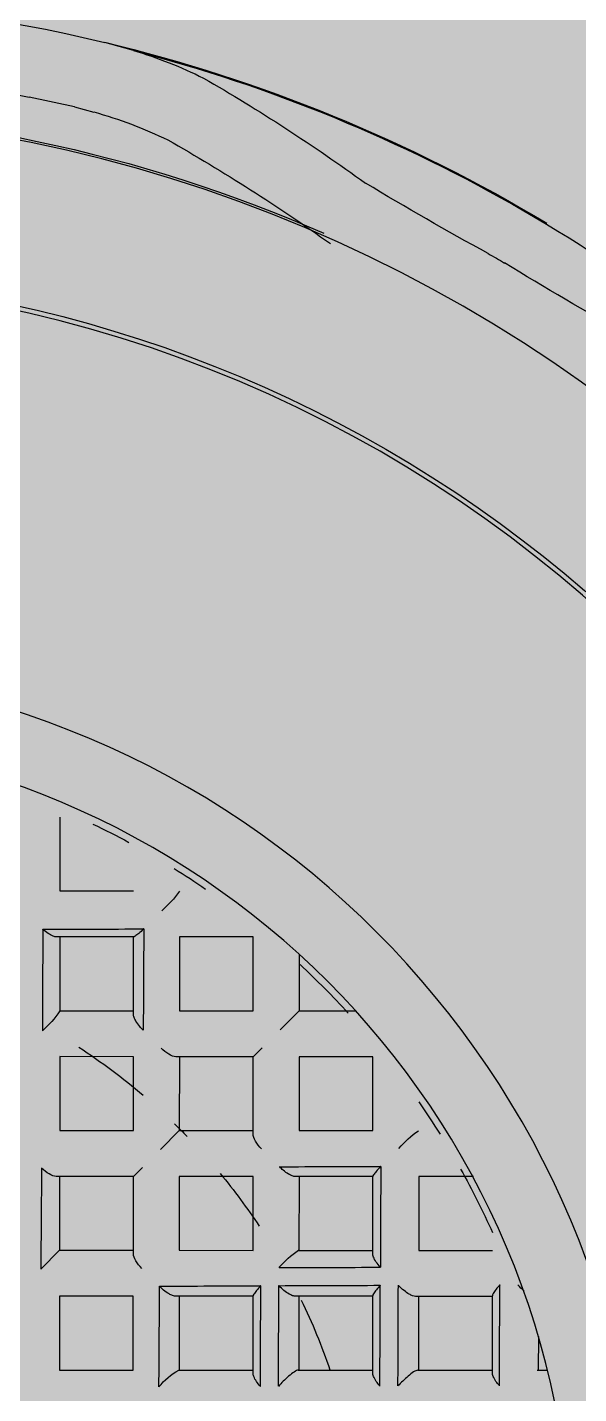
# Model space of a CAD drawing. Header units: millimetres. Extents: x 307301 to 459443, y -2888111 to -2805601.
# Drawn here: x 440035.79 to 440039.63, y -2878158.6 to -2878149.11 of the extents above; entities that cross this region are included whole.
import ezdxf

# ---------------------------------------------------------------- set-up
doc = ezdxf.new("R2010")
doc.units = ezdxf.units.MM
doc.header["$LTSCALE"] = 10
doc.header["$MEASUREMENT"] = 0
for name, color, linetype in [('$DDT_AUDIT_GENERATED_(131)', 7, 'Continuous'), ('$DDT_AUDIT_GENERATED_(159)', 7, 'Continuous'), ('$DDT_AUDIT_GENERATED_(15E)', 7, 'Continuous'), ('$DDT_AUDIT_GENERATED_(224)', 7, 'Continuous'), ('$DDT_AUDIT_GENERATED_(77)', 7, 'Continuous'), ('$DDT_AUDIT_GENERATED_(7E)', 7, 'Continuous'), ('$DDT_AUDIT_GENERATED_(901)', 7, 'Continuous'), ('$DDT_AUDIT_GENERATED_(E33)', 7, 'Continuous'), ('BMA  furniture', 6, 'Continuous'), ('Furniture - Plan', 3, 'Continuous')]:
    doc.layers.add(name, color=color, linetype=linetype)

# ---------------------------------------------------------------- blocks, each defined once
blk = doc.blocks.new('TUFTUFTU')
at = {"layer": 'Furniture - Plan', "ltscale": 0.01}
h = blk.add_hatch(color=250, dxfattribs=at)
h.dxf.hatch_style = 1
h.set_gradient(color1=(51, 51, 51), color2=(105, 105, 105), one_color=1, tint=0.41, name='INVCYLINDER')
edge = h.paths.add_edge_path()
edge.add_arc((1413476.938, -245799), 296.526, 0, 360)
at = {"layer": '$DDT_AUDIT_GENERATED_(131)', "color": 6, "linetype": 'Continuous'}
for start, end in [(205.4253, 208.2256), (211.8503, 214.4429), (222.8171, 227.5499), (235.3841, 238.0761), (240.8701, 245.7889)]:
    blk.add_arc((1413476.938, -245799), 11.517, start, end, dxfattribs=at)
at = {"layer": '$DDT_AUDIT_GENERATED_(159)', "color": 6, "linetype": 'Continuous'}
for start, end in [(213.0563, 220.4118), (224.2969, 225.9025), (230.47, 236.4663), (244.2344, 251.144)]:
    blk.add_arc((1413476.938, -245799), 8.71, start, end, dxfattribs=at)
at = {"layer": '$DDT_AUDIT_GENERATED_(15E)', "color": 3, "linetype": 'Continuous'}
for radius in [295.946, 295.558]:
    blk.add_circle((1413476.938, -245799), radius, dxfattribs=at)
at = {"layer": '$DDT_AUDIT_GENERATED_(224)', "color": 3, "linetype": 'Continuous'}
for radius in [300, 296.526, 296.132]:
    blk.add_circle((1413476.938, -245799), radius, dxfattribs=at)
at = {"layer": '$DDT_AUDIT_GENERATED_(77)', "color": 6, "linetype": 'Continuous'}
for radius in [20.285, 17.962, 12.581]:
    blk.add_circle((1413476.938, -245799), radius, dxfattribs=at)
for radius, start, end in [(18.03, 345.0261, 285.0261), (20.323, 180.0261, 203.6723)]:
    blk.add_arc((1413476.938, -245799), radius, start, end, dxfattribs=at)
at = {"layer": '$DDT_AUDIT_GENERATED_(7E)', "color": 6, "linetype": 'Continuous'}
for p, q in [((1413456.567, -245803.689), (1413456.433, -245803.061)), ((1413455.55, -245803.571), (1413455.672, -245804.11)), ((1413456.567, -245803.689), (1413456.64, -245803.958)), ((1413455.784, -245804.509), (1413455.672, -245804.11))]:
    blk.add_line(p, q, dxfattribs=at)
for radius in [62.905, 61.937]:
    blk.add_circle((1413476.938, -245799), radius, dxfattribs=at)
for centre, radius, start, end in [((1413476.938, -245799), 21.872, 167.9893, 192.0628), ((1413476.938, -245799), 20.904, 168.8514, 191.2007), ((1413462.704, -245802.257), 6.299, 195.6674, 205.6992), ((1413476.938, -245799), 21.872, 193.5123, 210.9797), ((1413461.608, -245802.779), 6.075, 196.5465, 206.4505), ((1413476.939, -245799), 21.86, 194.5973, 225.4548), ((1413479.349, -245792.356), 25.647, 209.5077, 215.5017), ((1413478.447, -245792.651), 25.71, 209.9453, 215.9266), ((1413422.171, -245829.219), 41.456, 28.4918, 31.2106), ((1413477.609, -245798.613), 21.872, 209.6802, 210.3719), ((1413421.936, -245832.23), 43.166, 28.8954, 31.5065)]:
    blk.add_arc(centre, radius, start, end, dxfattribs=at)
at = {"layer": '$DDT_AUDIT_GENERATED_(901)', "color": 6, "linetype": 'Continuous'}
for p, q in [((1413472.46, -245803.483), (1413472.722, -245803.221)), ((1413466.44, -245803.486), (1413467.466, -245803.485)), ((1413467.466, -245803.485), (1413467.466, -245804.511)), ((1413468.105, -245804.513), (1413468.105, -245803.441)), ((1413468.105, -245803.485), (1413469.134, -245803.484)), ((1413469.131, -245803.484), (1413469.131, -245804.51)), ((1413469.769, -245803.484), (1413470.795, -245803.484)), ((1413469.77, -245804.51), (1413469.769, -245803.484)), ((1413470.795, -245803.484), (1413470.796, -245804.509)), ((1413471.434, -245804.509), (1413471.434, -245803.436)), ((1413471.434, -245803.483), (1413472.46, -245803.483)), ((1413472.46, -245803.483), (1413472.46, -245804.509)), ((1413473.098, -245803.483), (1413474.124, -245803.482)), ((1413473.099, -245804.508), (1413473.098, -245803.483)), ((1413474.124, -245803.482), (1413474.125, -245804.508)), ((1413469.178, -245804.51), (1413468.105, -245804.511)), ((1413470.796, -245804.509), (1413469.77, -245804.51)), ((1413471.309, -245804.634), (1413471.434, -245804.509)), ((1413472.508, -245804.509), (1413471.434, -245804.509)), ((1413474.125, -245804.508), (1413473.099, -245804.508)), ((1413470.796, -245805.148), (1413471.058, -245804.886)), ((1413468.105, -245805.149), (1413469.131, -245805.149)), ((1413468.106, -245806.175), (1413468.105, -245805.149)), ((1413469.131, -245805.149), (1413469.132, -245806.175)), ((1413469.771, -245806.175), (1413469.77, -245805.101)), ((1413469.77, -245805.149), (1413470.796, -245805.148)), ((1413470.796, -245805.148), (1413470.796, -245806.174)), ((1413471.435, -245805.148), (1413472.46, -245805.147)), ((1413471.435, -245806.174), (1413471.435, -245805.148)), ((1413472.46, -245805.147), (1413472.461, -245806.173)), ((1413473.1, -245806.173), (1413473.099, -245805.101)), ((1413473.099, -245805.147), (1413474.125, -245805.147)), ((1413474.125, -245805.14), (1413474.125, -245806.173)), ((1413469.132, -245806.175), (1413468.106, -245806.175)), ((1413469.645, -245806.3), (1413469.771, -245806.175)), ((1413470.844, -245806.174), (1413469.771, -245806.175)), ((1413472.461, -245806.173), (1413471.435, -245806.174)), ((1413474.166, -245806.173), (1413473.095, -245806.173)), ((1413469.132, -245806.814), (1413469.394, -245806.551)), ((1413471.436, -245807.838), (1413471.435, -245806.765)), ((1413468.345, -245806.814), (1413469.132, -245806.814)), ((1413469.132, -245806.814), (1413469.132, -245807.601)), ((1413469.771, -245806.813), (1413470.797, -245806.813)), ((1413469.771, -245807.839), (1413469.771, -245806.813)), ((1413470.797, -245806.813), (1413470.797, -245807.839)), ((1413471.435, -245806.813), (1413472.461, -245806.812)), ((1413472.461, -245806.808), (1413472.462, -245807.838)), ((1413473.1, -245807.838), (1413473.1, -245806.767)), ((1413473.1, -245806.812), (1413474.126, -245806.811)), ((1413474.126, -245806.801), (1413474.126, -245807.837)), ((1413470.797, -245807.839), (1413469.771, -245807.839)), ((1413472.506, -245807.838), (1413471.433, -245807.838)), ((1413474.165, -245807.837), (1413473.093, -245807.838)), ((1413473.101, -245809.502), (1413473.101, -245808.434)), ((1413473.101, -245808.476), (1413474.127, -245808.476)), ((1413474.127, -245808.463), (1413474.127, -245809.502)), ((1413471.436, -245808.477), (1413472.462, -245808.477)), ((1413471.436, -245809.241), (1413471.436, -245808.477)), ((1413472.462, -245808.477), (1413472.462, -245809.502)), ((1413474.164, -245809.502), (1413473.092, -245809.502)), ((1413473.658, -245810.141), (1413474.127, -245810.14)), ((1413474.127, -245810.126), (1413474.127, -245810.268))]:
    blk.add_line(p, q, dxfattribs=at)
for centre, radius, start, end in [((1413462.168, -244407.837), 1395.425, 270.239399, 270.297288), ((1413468.513, -245802.503), 1.162, 302.3198, 320.3959), ((1413464.743, -244865.821), 937.434, 270.401846, 270.487663), ((1413459.856, -244016.729), 1787.943, 270.260784, 270.305924), ((1413485.359, -247602.782), 1797.951, 90.350594, 90.395135), ((1413474.994, -245805.637), 1.001, 129.4629, 150.2045), ((1413466.668, -245803.988), 1.411, 304.5949, 319.5417), ((1414451.128, -245810.555), 978.185, 179.667209, 179.749692), ((1413480.923, -247273.059), 1466.799, 90.256692, 90.311337), ((1415218.371, -245814.297), 1747.089, 179.745654, 179.79185), ((1413473.443, -245807.428), 1.162, 129.6562, 147.7323), ((1414936.84, -245812.765), 1464.152, 179.756176, 179.811348), ((1414841.918, -245812.267), 1368.978, 179.760007, 179.819025), ((1413480.585, -247270.824), 1464.311, 90.24395, 90.298697), ((1413479.477, -247372.301), 1564.372, 90.187877, 90.239169), ((1413471.96, -245809.275), 1.411, 130.5105, 145.4572), ((1413479.362, -247404.143), 1595.962, 90.180084, 90.230369), ((1413478.955, -247632.759), 1823.164, 90.144928, 90.188983), ((1413472.453, -245810.401), 0.732, 38.4799, 48.1342)]:
    blk.add_arc(centre, radius, start, end, dxfattribs=at)
for points in [[(1413467.998, -245803.25), (1413467.997, -245803.721), (1413467.995, -245804.189), (1413467.994, -245804.653)], [(1413471.434, -245803.436), (1413471.434, -245803.378), (1413471.38, -245803.297), (1413471.318, -245803.232)], [(1413472.712, -245804.625), (1413472.647, -245804.562), (1413472.565, -245804.509), (1413472.508, -245804.509)], [(1413469.77, -245805.101), (1413469.77, -245805.042), (1413469.716, -245804.96), (1413469.652, -245804.894)], [(1413471.051, -245806.292), (1413470.985, -245806.228), (1413470.903, -245806.174), (1413470.844, -245806.174)], [(1413471.294, -245807.95), (1413471.758, -245807.948), (1413472.225, -245807.946), (1413472.697, -245807.944)]]:
    blk.add_open_spline(points, degree=3, dxfattribs=at)
for points, knots in [([(1413468.105, -245803.441), (1413468.105, -245803.427), (1413468.101, -245803.41), (1413468.094, -245803.392), (1413468.085, -245803.37), (1413468.072, -245803.346), (1413468.057, -245803.323), (1413468.041, -245803.299), (1413468.022, -245803.275), (1413468.001, -245803.253), (1413468, -245803.252), (1413467.999, -245803.251), (1413467.998, -245803.25)], [0, 0, 0, 0, 0.279991, 0.279991, 0.279991, 0.629241, 0.629241, 0.629241, 0.985245, 0.985245, 0.985245, 1, 1, 1, 1]), ([(1413467.994, -245804.653), (1413467.994, -245804.652), (1413467.995, -245804.651), (1413467.996, -245804.65), (1413468.018, -245804.626), (1413468.039, -245804.604), (1413468.056, -245804.583), (1413468.072, -245804.565), (1413468.086, -245804.548), (1413468.095, -245804.534), (1413468.101, -245804.525), (1413468.105, -245804.517), (1413468.105, -245804.513)], [0, 0, 0, 0, 0.013084, 0.013084, 0.013084, 0.39311, 0.39311, 0.39311, 0.743636, 0.743636, 0.743636, 1, 1, 1, 1]), ([(1413469.402, -245804.646), (1413469.401, -245804.645), (1413469.4, -245804.644), (1413469.399, -245804.643), (1413469.384, -245804.627), (1413469.368, -245804.612), (1413469.352, -245804.598), (1413469.327, -245804.578), (1413469.301, -245804.559), (1413469.275, -245804.544), (1413469.258, -245804.534), (1413469.241, -245804.525), (1413469.225, -245804.52), (1413469.208, -245804.514), (1413469.192, -245804.51), (1413469.178, -245804.51)], [0, 0, 0, 0, 0.013205, 0.013205, 0.013205, 0.234096, 0.234096, 0.234096, 0.56363, 0.56363, 0.56363, 0.780538, 0.780538, 0.780538, 1, 1, 1, 1]), ([(1413473.099, -245805.101), (1413473.099, -245805.087), (1413473.096, -245805.071), (1413473.09, -245805.055), (1413473.084, -245805.039), (1413473.076, -245805.022), (1413473.066, -245805.005), (1413473.052, -245804.98), (1413473.033, -245804.954), (1413473.013, -245804.93), (1413472.997, -245804.911), (1413472.98, -245804.893), (1413472.963, -245804.876), (1413472.962, -245804.875), (1413472.961, -245804.874), (1413472.96, -245804.874)], [0, 0, 0, 0, 0.212867, 0.212867, 0.212867, 0.423265, 0.423265, 0.423265, 0.743237, 0.743237, 0.743237, 0.986997, 0.986997, 0.986997, 1, 1, 1, 1]), ([(1413472.953, -245806.282), (1413472.953, -245806.281), (1413472.954, -245806.28), (1413472.955, -245806.279), (1413472.978, -245806.259), (1413472.999, -245806.24), (1413473.019, -245806.223), (1413473.038, -245806.207), (1413473.057, -245806.193), (1413473.071, -245806.184), (1413473.082, -245806.177), (1413473.09, -245806.173), (1413473.095, -245806.173)], [0, 0, 0, 0, 0.013311, 0.013311, 0.013311, 0.371992, 0.371992, 0.371992, 0.734773, 0.734773, 0.734773, 1, 1, 1, 1]), ([(1413474.352, -245806.275), (1413474.351, -245806.274), (1413474.35, -245806.273), (1413474.349, -245806.272), (1413474.328, -245806.254), (1413474.306, -245806.237), (1413474.285, -245806.222), (1413474.261, -245806.206), (1413474.237, -245806.193), (1413474.215, -245806.184), (1413474.198, -245806.177), (1413474.181, -245806.173), (1413474.166, -245806.173)], [0, 0, 0, 0, 0.014912, 0.014912, 0.014912, 0.34563, 0.34563, 0.34563, 0.710402, 0.710402, 0.710402, 1, 1, 1, 1]), ([(1413471.435, -245806.765), (1413471.435, -245806.751), (1413471.432, -245806.735), (1413471.426, -245806.719), (1413471.42, -245806.703), (1413471.412, -245806.685), (1413471.402, -245806.668), (1413471.387, -245806.643), (1413471.368, -245806.616), (1413471.347, -245806.592), (1413471.333, -245806.575), (1413471.318, -245806.559), (1413471.302, -245806.544), (1413471.302, -245806.543), (1413471.301, -245806.542), (1413471.3, -245806.542)], [0, 0, 0, 0, 0.219462, 0.219462, 0.219462, 0.43637, 0.43637, 0.43637, 0.765904, 0.765904, 0.765904, 0.986795, 0.986795, 0.986795, 1, 1, 1, 1]), ([(1413473.1, -245806.767), (1413473.1, -245806.755), (1413473.097, -245806.739), (1413473.091, -245806.724), (1413473.086, -245806.708), (1413473.078, -245806.692), (1413473.068, -245806.676), (1413473.054, -245806.651), (1413473.037, -245806.626), (1413473.017, -245806.602), (1413472.998, -245806.579), (1413472.977, -245806.556), (1413472.954, -245806.535), (1413472.953, -245806.534), (1413472.953, -245806.534), (1413472.952, -245806.533)], [0, 0, 0, 0, 0.198123, 0.198123, 0.198123, 0.393986, 0.393986, 0.393986, 0.691201, 0.691201, 0.691201, 0.987467, 0.987467, 0.987467, 1, 1, 1, 1]), ([(1413474.126, -245806.801), (1413474.126, -245806.79), (1413474.136, -245806.77), (1413474.168, -245806.721), (1413474.189, -245806.694), (1413474.256, -245806.616), (1413474.305, -245806.567), (1413474.351, -245806.526)], [0, 0, 0, 0, 0.25, 0.25, 0.5, 0.5, 1, 1, 1, 1]), ([(1413471.294, -245807.95), (1413471.295, -245807.949), (1413471.296, -245807.949), (1413471.296, -245807.948), (1413471.32, -245807.925), (1413471.343, -245807.905), (1413471.363, -245807.887), (1413471.382, -245807.871), (1413471.399, -245807.858), (1413471.412, -245807.849), (1413471.422, -245807.842), (1413471.429, -245807.838), (1413471.433, -245807.838)], [0, 0, 0, 0, 0.013084, 0.013084, 0.013084, 0.39311, 0.39311, 0.39311, 0.743636, 0.743636, 0.743636, 1, 1, 1, 1]), ([(1413472.697, -245807.944), (1413472.696, -245807.943), (1413472.695, -245807.942), (1413472.694, -245807.941), (1413472.671, -245807.921), (1413472.647, -245807.902), (1413472.623, -245807.886), (1413472.6, -245807.87), (1413472.577, -245807.857), (1413472.555, -245807.849), (1413472.537, -245807.842), (1413472.52, -245807.838), (1413472.506, -245807.838)], [0, 0, 0, 0, 0.014755, 0.014755, 0.014755, 0.370759, 0.370759, 0.370759, 0.720009, 0.720009, 0.720009, 1, 1, 1, 1]), ([(1413472.946, -245807.943), (1413472.947, -245807.942), (1413472.948, -245807.941), (1413472.949, -245807.941), (1413472.97, -245807.922), (1413472.99, -245807.904), (1413473.009, -245807.889), (1413473.03, -245807.872), (1413473.049, -245807.858), (1413473.065, -245807.849), (1413473.077, -245807.842), (1413473.087, -245807.838), (1413473.093, -245807.838)], [0, 0, 0, 0, 0.013593, 0.013593, 0.013593, 0.347736, 0.347736, 0.347736, 0.724088, 0.724088, 0.724088, 1, 1, 1, 1]), ([(1413474.347, -245807.938), (1413474.346, -245807.937), (1413474.345, -245807.936), (1413474.344, -245807.935), (1413474.324, -245807.918), (1413474.303, -245807.901), (1413474.283, -245807.887), (1413474.259, -245807.871), (1413474.235, -245807.857), (1413474.213, -245807.848), (1413474.196, -245807.841), (1413474.179, -245807.837), (1413474.165, -245807.837)], [0, 0, 0, 0, 0.014955, 0.014955, 0.014955, 0.332887, 0.332887, 0.332887, 0.705714, 0.705714, 0.705714, 1, 1, 1, 1]), ([(1413473.101, -245808.434), (1413473.101, -245808.422), (1413473.098, -245808.407), (1413473.092, -245808.392), (1413473.087, -245808.377), (1413473.079, -245808.361), (1413473.07, -245808.345), (1413473.057, -245808.321), (1413473.04, -245808.297), (1413473.021, -245808.274), (1413472.999, -245808.246), (1413472.974, -245808.22), (1413472.948, -245808.197), (1413472.947, -245808.196), (1413472.947, -245808.195), (1413472.946, -245808.194)], [0, 0, 0, 0, 0.187816, 0.187816, 0.187816, 0.373526, 0.373526, 0.373526, 0.654344, 0.654344, 0.654344, 0.987809, 0.987809, 0.987809, 1, 1, 1, 1]), ([(1413474.127, -245808.463), (1413474.127, -245808.451), (1413474.136, -245808.43), (1413474.167, -245808.382), (1413474.188, -245808.355), (1413474.253, -245808.278), (1413474.301, -245808.229), (1413474.346, -245808.189)], [0, 0, 0, 0, 0.25, 0.25, 0.5, 0.5, 1, 1, 1, 1]), ([(1413472.942, -245809.605), (1413472.943, -245809.604), (1413472.944, -245809.604), (1413472.944, -245809.603), (1413472.964, -245809.585), (1413472.984, -245809.569), (1413473.002, -245809.555), (1413473.023, -245809.537), (1413473.044, -245809.523), (1413473.061, -245809.513), (1413473.074, -245809.507), (1413473.085, -245809.502), (1413473.092, -245809.502)], [0, 0, 0, 0, 0.013794, 0.013794, 0.013794, 0.332699, 0.332699, 0.332699, 0.717117, 0.717117, 0.717117, 1, 1, 1, 1]), ([(1413474.344, -245809.601), (1413474.343, -245809.6), (1413474.342, -245809.6), (1413474.341, -245809.599), (1413474.321, -245809.582), (1413474.301, -245809.566), (1413474.282, -245809.552), (1413474.258, -245809.536), (1413474.234, -245809.522), (1413474.212, -245809.513), (1413474.194, -245809.506), (1413474.178, -245809.502), (1413474.164, -245809.502)], [0, 0, 0, 0, 0.014965, 0.014965, 0.014965, 0.324839, 0.324839, 0.324839, 0.702876, 0.702876, 0.702876, 1, 1, 1, 1])]:
    blk.add_open_spline(points, degree=3, knots=knots, dxfattribs=at)
at = {"layer": '$DDT_AUDIT_GENERATED_(E33)', "color": 6, "linetype": 'Continuous'}
blk.add_circle((1413476.938, -245799), 11.613, dxfattribs=at)
blk = doc.blocks.new('SDTYTYT')
at = {"layer": 'Furniture - Plan', "color": 3, "xscale": 0.5000000000000486, "yscale": 0.5000000000000486, "zscale": 0.5000000000000486, "rotation": 180}
blk.add_blockref('TUFTUFTU', (925445.3989, -2867082.7135), dxfattribs=at)

msp = doc.modelspace()

# ---------------------------------------------------------------- block references
at = {"layer": 'BMA  furniture', "xscale": -1, "rotation": 270}
msp.add_blockref('SDTYTYT', (3184216.9912, -3096866.7773, 0.0555), dxfattribs=at)

doc.saveas('drawing.dxf')
